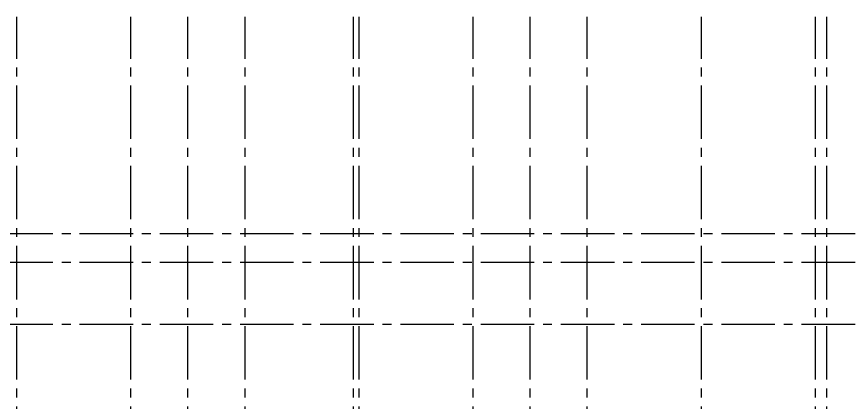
# Model space of a CAD drawing. Extents: x 692141 to 693595, y 1492301 to 1494225.
# Drawn here: x 692508.6 to 692567.1, y 1492560 to 1492587 of the extents above; entities that cross this region are included whole.
import ezdxf

# ---------------------------------------------------------------- set-up
doc = ezdxf.new("R2010")
doc.units = 0
doc.header["$MEASUREMENT"] = 0
doc.linetypes.add('CENTER2', pattern=[1.125, 0.75, -0.125, 0.125, -0.125])
doc.layers.add('Grid', color=8, linetype='CENTER2')

msp = doc.modelspace()

# ---------------------------------------------------------------- linework, layer by layer
at = {"layer": 'Grid', "ltscale": 5}
for p, q in [((692508.607, 1492585.012), (692508.607, 1492587.012)), ((692516.607, 1492585.012), (692516.607, 1492587.012)), ((692520.607, 1492585.012), (692520.607, 1492587.012)), ((692524.607, 1492585.012), (692524.607, 1492587.012)), ((692532.207, 1492585.012), (692532.207, 1492587.012)), ((692532.607, 1492585.012), (692532.607, 1492587.012)), ((692540.607, 1492585.012), (692540.607, 1492587.012)), ((692544.607, 1492585.012), (692544.607, 1492587.012)), ((692548.607, 1492585.012), (692548.607, 1492587.012)), ((692556.607, 1492585.012), (692556.607, 1492587.012)), ((692564.607, 1492585.012), (692564.607, 1492587.012)), ((692565.407, 1492585.012), (692565.407, 1492587.012)), ((692508.607, 1492522.191), (692508.607, 1492585.012)), ((692516.607, 1492522.191), (692516.607, 1492585.012)), ((692520.607, 1492522.191), (692520.607, 1492585.012)), ((692524.607, 1492522.191), (692524.607, 1492585.012)), ((692532.207, 1492522.191), (692532.207, 1492585.012)), ((692532.607, 1492522.191), (692532.607, 1492585.012)), ((692540.607, 1492522.191), (692540.607, 1492585.012)), ((692544.607, 1492522.191), (692544.607, 1492585.012)), ((692548.607, 1492522.191), (692548.607, 1492585.012)), ((692556.607, 1492522.191), (692556.607, 1492585.012)), ((692564.607, 1492522.191), (692564.607, 1492585.012)), ((692565.407, 1492522.191), (692565.407, 1492585.012)), ((692445.505, 1492571.812), (692752.573, 1492571.812)), ((692445.505, 1492569.812), (692752.573, 1492569.812)), ((692445.505, 1492565.462), (692752.591, 1492565.462))]:
    msp.add_line(p, q, dxfattribs=at)

doc.saveas('drawing.dxf')
